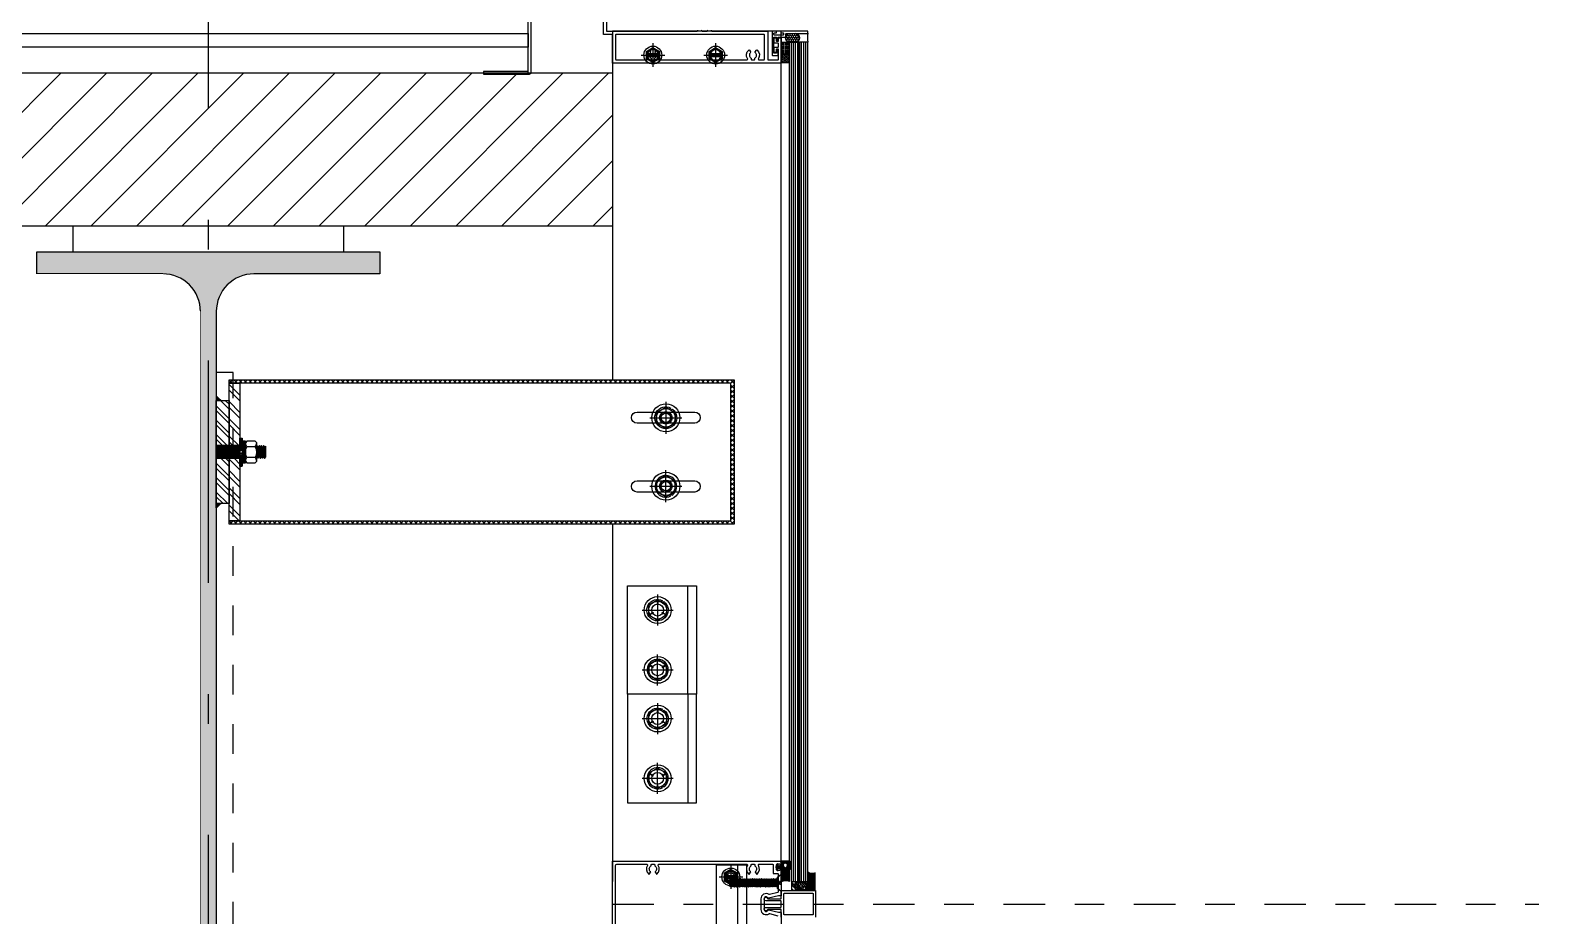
# Model space of a CAD drawing. Header units: millimetres. Extents: x -101 to 3415, y -52 to 1366.
# Drawn here: x 317.86 to 322.95, y 111.17 to 114.16 of the extents above; entities that cross this region are included whole.
import ezdxf

# ---------------------------------------------------------------- set-up
doc = ezdxf.new("R2010")
doc.units = ezdxf.units.MM
doc.set_wipeout_variables(frame=1)
for name, pattern in [('CENTER3', [0.28, 0.14, -0.05, 0.04, -0.05]), ('DASHDOT2', [0.5, 0.25, -0.125, 0, -0.125]), ('OCULTA2', [0.3, 0.2, -0.1])]:
    doc.linetypes.add(name, pattern=pattern)
for name, color, linetype in [('00_ARQ', 8, 'Continuous'), ('A-CANCELERIA', 2, 'Continuous'), ('A-ESTRUCTURA', 6, 'Continuous')]:
    doc.layers.add(name, color=color, linetype=linetype)

# ---------------------------------------------------------------- blocks, each defined once
blk = doc.blocks.new('A$C54DE39B3')
at = {"layer": 'A-ESTRUCTURA', "color": 8, "linetype": 'OCULTA2', "ltscale": 0.1}
for points in [[(-0.1, 0.019), (0.1, 0.019), (0.1, 0), (-0.1, 0)], [(-0.00585, -0.089), (-0.00585, -0.589), (-0.01835, -0.589), (-0.01835, -0.089)], [(-0.15, -0.678), (0.15, -0.678), (0.15, -0.697), (-0.15, -0.697)]]:
    blk.add_lwpolyline(points, close=True, dxfattribs=at)
blk = doc.blocks.new('AUDIT_I_220507212152-0')
at = {"layer": 'A-CANCELERIA'}
h = blk.add_hatch(dxfattribs=at)
h.set_pattern_fill('ANSI37', color=256, scale=0.0002, angle=-90, style=0)
h.set_pattern_definition([(45, (260.1415065, -62.4624276), (0.000449012806, -0.000449012806), []), (315, (260.1415065, -62.4624276), (-0.000449012806, -0.000449012806), [])])
edge = h.paths.add_edge_path()
edge.add_line((261.7684, -67.9487), (261.7682, -67.9504))
edge.add_line((261.7682, -67.9504), (261.7682, -67.9516))
edge.add_arc((261.7686, -67.9516), 0.000381, 180, 258.6001)
edge.add_line((261.7685, -67.952), (261.7707, -67.9525))
edge.add_arc((261.7708, -67.9523), 0.000127, 258.6001, 374.6322)
edge.add_line((261.7709, -67.9523), (261.7706, -67.9512))
edge.add_arc((261.771, -67.9511), 0.000381, 14.6322, 194.6322, ccw=False)
edge.add_line((261.7713, -67.951), (261.7719, -67.9532))
edge.add_line((261.7719, -67.9532), (261.7713, -67.9554))
edge.add_arc((261.771, -67.9553), 0.000381, 165.3678, 345.3678, ccw=False)
edge.add_line((261.7706, -67.9552), (261.7709, -67.9541))
edge.add_arc((261.7708, -67.9541), 0.000127, 345.3678, 461.3999)
edge.add_line((261.7707, -67.954), (261.7685, -67.9544))
edge.add_arc((261.7686, -67.9548), 0.000381, 101.3999, 180)
edge.add_line((261.7682, -67.9548), (261.7682, -67.955))
edge.add_line((261.7682, -67.955), (261.7619, -67.955))
edge.add_line((261.7619, -67.955), (261.7619, -67.9532))
edge.add_line((261.7619, -67.9532), (261.7619, -67.9504))
edge.add_line((261.7619, -67.9504), (261.7619, -67.9487))
edge.add_line((261.7619, -67.9487), (261.7684, -67.9487))
edge = h.paths.add_edge_path(flags=16)
edge.add_line((261.7639, -67.9516), (261.7639, -67.9521))
edge.add_arc((261.7651, -67.9521), 0.00114, 180, 360)
edge.add_line((261.7662, -67.9521), (261.7662, -67.9516))
edge.add_arc((261.7651, -67.9516), 0.00114, 360, 540)

msp = doc.modelspace()

# ---------------------------------------------------------------- hatches: boundary and pattern name
at = {"layer": '00_ARQ'}
h = msp.add_hatch(dxfattribs=at)
h.set_pattern_fill('HONEY', color=9, scale=0.001372, angle=90, style=0)
h.set_pattern_definition([(90, (341.5283717, 118.0370937), (0.0037721501, 0.0065335572), [0.0043557048, -0.0087114096]), (330, (341.5283717, 118.0370937), (0.00377215146, -0.0065335564), [0.0043557048, -0.0087114096]), (30, (341.5283717, 118.0370937), (0.0075443016, 8e-10), [-0.0087114096, 0.0043557048])])
edge = h.paths.add_edge_path()
edge.add_line((320.4253, 114.149), (320.444, 114.1487))
edge.add_arc((320.444, 114.1342), 0.0145, -90, 90, ccw=False)
edge.add_line((320.444, 114.1197), (320.4253, 114.1199))
edge.add_arc((320.4253, 114.1344), 0.0145, 90, 270, ccw=False)
h = msp.add_hatch(dxfattribs=at)
h.set_pattern_fill('SELLADOR', color=9, scale=0.116152, angle=-90, style=0)
h.set_pattern_definition([(270, (327.8339542, 88.9620994), (-0.001170883143, -0.00058544157), [0, -0.001170883143])])
edge = h.paths.add_edge_path()
edge.add_line((320.3967, 114.1194), (320.3967, 114.0792))
edge.add_line((320.3967, 114.0792), (320.4241, 114.0792))
edge.add_line((320.4241, 114.0792), (320.4241, 114.1197))
edge.add_arc((320.4096, 114.1939), 0.0757, 260.2284, 281.065, ccw=False)
h = msp.add_hatch(dxfattribs=at)
h.set_pattern_fill('NORTON', color=9, scale=0.116152, style=0)
h.set_pattern_definition([(180, (323.497392, 112.404449), (0, 0.004056067), [0.002341772, -0.004683543]), (60, (323.497392, 112.404449), (0.003512657, -0.0020280336), [0.002341772, -0.004683543]), (120, (323.49505, 112.404449), (0.003512657, 0.0020280336), [0.002341772, -0.004683543]), (60, (323.491147, 112.397689), (0.007025315, -0.004056068), [0, -0.01405063]), (60, (323.491928, 112.399041), (0.007025315, -0.004056068), [0, -0.01405063]), (60, (323.492708, 112.400393), (0.007025315, -0.004056068), [0, -0.01405063]), (60, (323.493489, 112.401745), (0.007025315, -0.004056068), [0, -0.01405063]), (60, (323.4942695, 112.403097), (0.007025315, -0.004056068), [0, -0.01405063]), (60, (323.491147, 112.405801), (0.007025315, -0.004056068), [0, -0.01405063]), (60, (323.491928, 112.407153), (0.007025315, -0.004056068), [0, -0.01405063]), (60, (323.492708, 112.408505), (0.007025315, -0.004056068), [0, -0.01405063]), (60, (323.493489, 112.409857), (0.007025315, -0.004056068), [0, -0.01405063]), (60, (323.4942695, 112.411209), (0.007025315, -0.004056068), [0, -0.01405063]), (60, (323.500319, 112.408167), (0.007025315, -0.004056068), [0, -0.007025315]), (60, (323.499148, 112.408843), (0.007025315, -0.004056068), [0, -0.007025315]), (60, (323.4968064, 112.410195), (0.007025315, -0.004056068), [0, -0.007025315]), (60, (323.4956355, 112.410871), (0.007025315, -0.004056068), [0, -0.007025315])])
h.paths.add_polyline_path([(320.4241, 114.0502), (320.4241, 114.0792), (320.3967, 114.0792), (320.3967, 114.0502)])
h = msp.add_hatch(dxfattribs=at)
h.set_pattern_fill('LINE', color=9, scale=0.034297, angle=45, style=0)
h.set_pattern_definition([(45, (-3488.39546, -6.57276), (-0.07699871, 0.07699871), [])])
h.paths.add_polyline_path([(319.8268, 113.4989), (226.9508, 113.4989), (226.9508, 114.0112), (319.8268, 114.0157)])
h = msp.add_hatch(color=9, dxfattribs=at)
edge = h.paths.add_edge_path()
edge.add_line((318.4902, 113.2108), (318.4902, 110.5129))
edge.add_arc((318.617, 110.5129), 0.1267, 180, 270)
edge.add_line((318.617, 110.3862), (319.042, 110.3862))
edge.add_line((319.042, 110.3862), (319.042, 110.3116))
edge.add_line((319.042, 110.3116), (317.885, 110.3116))
edge.add_line((317.885, 110.3116), (317.885, 110.3862))
edge.add_line((317.885, 110.3862), (318.31, 110.3862))
edge.add_arc((318.31, 110.5129), 0.1267, 270, 360)
edge.add_line((318.4367, 110.5129), (318.4367, 113.2108))
edge.add_arc((318.31, 113.2108), 0.1267, 360, 450)
edge.add_line((318.31, 113.3375), (317.885, 113.3375))
edge.add_line((317.885, 113.3375), (317.885, 113.4121))
edge.add_line((317.885, 113.4121), (319.042, 113.4121))
edge.add_line((319.042, 113.4121), (319.042, 113.3375))
edge.add_line((319.042, 113.3375), (318.617, 113.3375))
edge.add_arc((318.617, 113.2108), 0.1267, 90, 180)
h = msp.add_hatch(dxfattribs=at)
h.set_pattern_fill('ANSI37', color=9, scale=0.003658, style=0)
h.set_pattern_definition([(135, (337.175236, 116.23414), (0.008213196, 0.008213196), []), (45, (337.175236, 116.23414), (0.008213196, -0.008213196), [])])
h.paths.add_polyline_path([(318.5338, 112.5043), (320.2263, 112.5043), (320.2263, 112.9689), (318.5338, 112.9689), (318.5338, 112.9799), (320.2373, 112.9799), (320.2373, 112.4933), (318.5338, 112.4933)])
h = msp.add_hatch(dxfattribs=at)
h.set_pattern_fill('ANSI32', color=9, scale=0.10975, style=0)
h.set_pattern_definition([(135, (370.331726, 99.581423), (0.029101875, 0.029101875), []), (135, (370.312324, 99.581423), (0.029101875, 0.029101875), [])])
h.paths.add_polyline_path([(318.5338, 112.9457), (318.5338, 112.9689), (318.5701, 112.9689), (318.5701, 112.7584), (318.5338, 112.7584)])
h.paths.add_polyline_path([(318.5338, 112.7148), (318.5701, 112.7148), (318.5701, 112.5043), (318.5338, 112.5043)])
h = msp.add_hatch(dxfattribs=at)
h.set_pattern_fill('CROSS', color=9, scale=0.004573, style=0)
h.set_pattern_definition([(180, (361.4268992, 123.6992184), (-0.001143229608, -0.001143229608), [0.000571614804, -0.00171484441]), (270, (361.4266134, 123.6995043), (0.001143229608, -0.001143229608), [0.000571614804, -0.00171484441])])
edge = h.paths.add_edge_path()
edge.add_line((318.4902, 112.9108), (318.5072, 112.9108))
edge.add_ellipse((318.5355, 112.9585), major_axis=(0.0392, 0.0392), ratio=1, start_angle=170.2425, end_angle=194.2407, ccw=False)
edge.add_line((318.4902, 112.9265), (318.4902, 112.9108))
h = msp.add_hatch(dxfattribs=at)
h.set_pattern_fill('ANSI32', color=9, scale=0.091458, style=0)
h.set_pattern_definition([(135, (361.4269, 101.77395), (0.024251562, 0.024251562), []), (135, (361.41073, 101.77395), (0.024251562, 0.024251562), [])])
h.paths.add_polyline_path([(318.4902, 112.9108), (318.5338, 112.9108), (318.5338, 112.7584), (318.4902, 112.7584)])
h.paths.add_polyline_path([(318.4902, 112.7148), (318.5338, 112.7148), (318.5338, 112.5624), (318.4902, 112.5624)])
h = msp.add_hatch(dxfattribs=at)
h.set_pattern_fill('ANSI36', color=9, scale=0.022865, angle=90, style=0)
h.set_pattern_definition([(45, (355.3496587, 82.945266), (0.00555764968, 0.00151572264), [0.00714518505, -0.001429037, 0, -0.001429037])])
h.paths.add_polyline_path([(318.4902, 112.7148), (318.4902, 112.7584), (318.5338, 112.7584), (318.5338, 112.7148)])
h = msp.add_hatch(dxfattribs=at)
h.set_pattern_fill('ANSI36', color=9, scale=0.022865, angle=90, style=0)
h.set_pattern_definition([(45, (355.3860134, 82.945266), (0.00555764968, 0.00151572264), [0.00714518505, -0.001429037, 0, -0.001429037])])
h.paths.add_polyline_path([(318.5266, 112.7148), (318.5266, 112.7584), (318.5701, 112.7584), (318.5701, 112.7148)])
h = msp.add_hatch(dxfattribs=at)
h.set_pattern_fill('CROSS', color=9, scale=0.004573, style=0)
h.set_pattern_definition([(180, (361.4268992, 101.7739501), (-0.001143229608, 0.001143229608), [0.000571614804, -0.00171484441]), (90, (361.4266134, 101.7736643), (0.001143229608, 0.001143229608), [0.000571614804, -0.00171484441])])
edge = h.paths.add_edge_path()
edge.add_line((318.4902, 112.5467), (318.4902, 112.5624))
edge.add_line((318.4902, 112.5624), (318.5072, 112.5624))
edge.add_ellipse((318.5355, 112.5147), major_axis=(-0.0392, 0.0392), ratio=1, start_angle=-14.2407, end_angle=9.7575)
h = msp.add_hatch(dxfattribs=at)
h.set_pattern_fill('DOTS', color=9, scale=0.000457292, style=0)
h.set_pattern_definition([(180, (316.7277151, 119.7117538), (-0.0003629754, 0.0007259508), [0, -0.0007259508])])
edge = h.paths.add_edge_path()
edge.add_ellipse((320.4118, 111.2918), major_axis=(-0.0255, 0.0255), ratio=1, start_angle=321.4673, end_angle=339.6652, ccw=False)
edge.add_line((320.4077, 111.3277), (320.4159, 111.3277))
edge.add_ellipse((320.4118, 111.2918), major_axis=(0.0255, 0.0255), ratio=1, start_angle=384.7726, end_angle=398.5327, ccw=False)
edge.add_line((320.4243, 111.3257), (320.4243, 111.2881))
edge.add_ellipse((320.4118, 111.2543), major_axis=(-0.0255, 0.0255), ratio=1, start_angle=-65.2274, end_angle=-20.3348)
edge.add_line((320.3968, 111.287), (320.3968, 111.3246))
h = msp.add_hatch(dxfattribs=at)
h.set_pattern_fill('CALZAS', color=9, scale=0.123451, style=0)
h.set_pattern_definition([(135, (323.33473, 105.180518), (0.01662926, 0.01662926), [0.12345054, -0.03086263, 0.06172527, -0.03086263]), (135, (323.336808, 105.182596), (0.01662926, 0.01662926), [0.15431317, -0.03086263, 0.03086263, -0.03086263]), (135, (323.338887, 105.184675), (0.01662926, 0.01662926), [0.0925879, -0.00771566, 0.01543132, -0.00771566]), (135, (323.34246, 105.188249), (0.01662926, 0.01662926), [0.2469011, -0.0077157]), (135, (323.345123, 105.19091), (0.01662926, 0.01662926), [0.06172527, -0.001234505, 0, -0.001234505, 0, -0.001234505])])
h.paths.add_polyline_path([(320.4324, 111.2881), (320.4855, 111.2881), (320.4856, 111.2572), (320.4324, 111.2572)])
h = msp.add_hatch(dxfattribs=at)
h.set_pattern_fill('HONEY', color=9, scale=0.001458, angle=90, style=0)
h.set_pattern_definition([(90, (338.07939, 125.734879), (0.0040091729, 0.0069440928), [0.0046293952, -0.0092587904]), (330, (338.07939, 125.734879), (0.00400917434, -0.006944092), [0.0046293952, -0.0092587904]), (30, (338.07939, 125.734879), (0.00801834724, 8e-10), [-0.0092587904, 0.0046293952])])
edge = h.paths.add_edge_path()
edge.add_line((320.4563, 111.2881), (320.4686, 111.2881))
edge.add_arc((320.4686, 111.2727), 0.0154, -90, 90, ccw=False)
edge.add_line((320.4686, 111.2572), (320.4563, 111.2572))
edge.add_arc((320.4563, 111.2727), 0.0154, 90, 270, ccw=False)
h = msp.add_hatch(dxfattribs=at)
h.set_pattern_fill('DOTS', color=9, scale=0.123451, style=0)
h.set_pattern_definition([(270, (316.7277151, 124.8154084), (-0.00065335572, -0.00032667786), [0, -0.00065335572])])
edge = h.paths.add_edge_path()
edge.add_line((320.4855, 111.2881), (320.4861, 111.2881))
edge.add_line((320.4861, 111.2881), (320.4861, 111.3043))
edge.add_line((320.4861, 111.3043), (320.4861, 111.3206))
edge.add_ellipse((320.5012, 111.3402), major_axis=(0.0175, 0.0175), ratio=1, start_angle=187.5562, end_angle=252.7403)
edge.add_line((320.5127, 111.3183), (320.5127, 111.2572))
edge.add_line((320.5127, 111.2572), (320.4862, 111.2572))
edge.add_line((320.4862, 111.2572), (320.4855, 111.2881))

# ---------------------------------------------------------------- linework, layer by layer
at = {"layer": '00_ARQ', "color": 9, "linetype": 'DASHDOT2', "ltscale": 3}
msp.add_line((318.4635, 38.6952), (318.4635, 195.7659), dxfattribs=at)
at = {"layer": '00_ARQ', "color": 9}
for p, q in [((320.4515, 114.1162, 0.0001), (320.4585, 114.1162, 0.0001)), ((318.5701, 112.7584), (318.4902, 112.7584)), ((318.5701, 112.7148), (318.4902, 112.7148)), ((320.223, 111.2709), (320.223, 111.295)), ((320.3968, 111.2833), (320.3707, 111.2833))]:
    msp.add_line(p, q, dxfattribs=at)
for points in [[(319.5519, 114.3889), (319.5519, 114.0158, -1), (319.5427, 114.0158), (319.5427, 114.3981, -0.414214)], [(320.1601, 114.1596, 0.414214), (320.1637, 114.156), (320.3494, 114.156, -0.414214), (320.3508, 114.1546), (320.3508, 114.0612, 0.414214), (320.3522, 114.0598), (320.3862, 114.0598, 0.414214), (320.3876, 114.0612), (320.3876, 114.0941, 0.414214), (320.3862, 114.0955), (320.3812, 114.0955, 0.414214), (320.3799, 114.0941), (320.3799, 114.0854, -0.414214), (320.3785, 114.0841), (320.374, 114.0841, -0.414214), (320.3726, 114.0854), (320.3726, 114.1013, -0.414214), (320.374, 114.1027), (320.3862, 114.1027, 0.414214), (320.3876, 114.1041), (320.3876, 114.114, 0.414214), (320.3862, 114.1154), (320.374, 114.1154, -0.414214), (320.3726, 114.1168), (320.3726, 114.1327, -0.414214), (320.374, 114.1341), (320.3785, 114.1341, -0.414214), (320.3799, 114.1327), (320.3799, 114.124, 0.414214), (320.3812, 114.1226), (320.3862, 114.1226, 0.414214), (320.3876, 114.124), (320.3876, 114.1327, -0.414214), (320.389, 114.1341), (320.3954, 114.1341, -0.414214), (320.3967, 114.1327), (320.3967, 114.0502, -0.414214), (320.3954, 114.0488), (319.8281, 114.0488, -0.414214), (319.8268, 114.0502), (319.8268, 114.1437, 0.414214), (319.8254, 114.1451), (319.7977, 114.1451, -0.414214), (319.7964, 114.1465), (319.7964, 114.2933, -0.414214)], [(319.8073, 114.2484), (319.8073, 114.1574, 0.414214), (319.8087, 114.156), (320.1118, 114.156, 0.414214), (320.1154, 114.1596)], [(320.1269, 114.1596, 0.414214), (320.1306, 114.156), (320.1449, 114.156, 0.414214), (320.1485, 114.1596)], [(320.4859, 114.156), (320.3978, 114.156, 0.414214), (320.3955, 114.1537), (320.3955, 114.1528, 0.414214), (320.3978, 114.1505), (320.4023, 114.1505, -0.414214), (320.4046, 114.1482), (320.4046, 114.1455, -0.414214), (320.4023, 114.1432), (320.374, 114.1432, -0.414214), (320.3717, 114.1455), (320.3717, 114.1482, -0.414214), (320.374, 114.1505), (320.3786, 114.1505, 0.414214), (320.3809, 114.1528), (320.3809, 114.1537, 0.414214), (320.3786, 114.156), (320.3671, 114.156, 0.414214), (320.3658, 114.1546), (320.3658, 114.076, 0.414214), (320.3671, 114.0746), (320.3849, 114.0746, 0.414214), (320.3862, 114.076), (320.3862, 114.0933, 0.414214), (320.3849, 114.0947), (320.3822, 114.0947, 0.414214), (320.3808, 114.0933), (320.3808, 114.0833, -0.414214), (320.3794, 114.0819), (320.3731, 114.0819, -0.414214), (320.3717, 114.0833), (320.3717, 114.135, -0.414214), (320.3731, 114.1364), (320.3794, 114.1364, -0.414214), (320.3808, 114.135), (320.3808, 114.1249, 0.414214), (320.3822, 114.1236), (320.3849, 114.1236, 0.414214), (320.3862, 114.1249), (320.3862, 114.1345, -0.414214), (320.3876, 114.1359), (320.4101, 114.1359, 0.414214), (320.4124, 114.1382), (320.4124, 114.1464, -0.414214), (320.4147, 114.1487), (320.4859, 114.1487), (320.4859, 114.156)], [(320.0073, 112.868, -1), (320.0073, 112.8325, -1), (320.0073, 112.8729)], [(318.5886, 112.7053, -0.100889), (318.5934, 112.7185, -0.267949), (318.5934, 112.7546, -0.100889), (318.5886, 112.7678)], [(318.6267, 112.7053, 0.100889), (318.6219, 112.7185, 0.267949), (318.6219, 112.7546, 0.100889), (318.6267, 112.7678)], [(320.0073, 112.6052, 1), (320.0073, 112.6406, 1), (320.0073, 112.6002)], [(319.8268, 111.068), (319.8268, 111.355, -0.414214), (319.8285, 111.3567), (320.3945, 111.3567, -0.414214), (320.3968, 111.3544), (320.3968, 111.3448, -0.669376), (320.3938, 111.3436, 0.199773), (320.3864, 111.3467), (320.3851, 111.3467, 0.414214), (320.3793, 111.3409), (320.3793, 111.3307, 0.414214), (320.3851, 111.3249), (320.3864, 111.3249, 0.199773), (320.3938, 111.328, -0.669376), (320.3968, 111.3267), (320.3968, 111.2407, -0.414214), (320.395, 111.2389), (320.3877, 111.2389), (320.3533, 111.2313, -0.356258), (320.3517, 111.2321, 0.808797), (320.3386, 111.2292), (320.3386, 111.1938, 0.808797), (320.3517, 111.1909, -0.356258), (320.3533, 111.1917), (320.3877, 111.1841), (320.395, 111.1841, -0.414214), (320.3968, 111.1823), (320.3968, 111.0963, -0.669376)], [(319.8377, 111.0809), (319.8377, 111.3421, -0.414214), (319.8414, 111.3457), (319.9432, 111.3457, -0.597049), (319.9453, 111.342, 0.385613), (319.9498, 111.313, 0.434031), (319.9517, 111.3132), (319.9558, 111.319, 0.384687), (319.9556, 111.3208, -0.496295), (319.9568, 111.3401, 0.251973), (319.9574, 111.3412), (319.9574, 111.3444, -0.414214), (319.9588, 111.3457), (319.9682, 111.3457, -0.414214), (319.9696, 111.3444), (319.9696, 111.3412, 0.251974), (319.9702, 111.3401, -0.496289), (319.9715, 111.3208, 0.384737), (319.9713, 111.319), (319.9753, 111.3132, 0.433937), (319.9773, 111.313, 0.38562), (319.9818, 111.342, -0.597036), (319.9838, 111.3457), (320.2809, 111.3457, -0.597066), (320.2829, 111.342, 0.385613), (320.2874, 111.313, 0.434031), (320.2894, 111.3132), (320.2934, 111.319, 0.384687), (320.2932, 111.3208, -0.496295), (320.2945, 111.3401, 0.251973), (320.2951, 111.3412), (320.2951, 111.3444, -0.414214), (320.2965, 111.3457), (320.3059, 111.3457, -0.414214), (320.3073, 111.3444), (320.3073, 111.3412, 0.251974), (320.3079, 111.3401, -0.496289), (320.3092, 111.3208, 0.384737), (320.3089, 111.319), (320.313, 111.3132, 0.433937), (320.315, 111.313, 0.38562), (320.3194, 111.342, -0.597055), (320.3215, 111.3457), (320.368, 111.3457, -0.414214), (320.3693, 111.3444), (320.3693, 111.3162, 0.414214), (320.3707, 111.3149), (320.3844, 111.3149, -0.414214), (320.3858, 111.3135), (320.3858, 111.252, -0.339454), (320.3852, 111.2512), (320.3569, 111.2436, -0.221837), (320.3557, 111.2438), (320.3557, 111.2438, 0.606882), (320.3277, 111.2292), (320.3277, 111.1938, 0.608426), (320.3558, 111.1792, -0.222929), (320.3569, 111.1794), (320.3852, 111.1718, -0.339454)], [(320.5127, 111.2555), (320.5127, 111.1675, -0.414214)]]:
    msp.add_lwpolyline(points, format="xyb", dxfattribs=at)
at = {"layer": '00_ARQ', "color": 9, "ltscale": 3}
msp.add_lwpolyline([(316.8253, 114.1026), (316.8253, 114.1484), (319.5427, 114.1484), (319.5427, 114.1026)], close=True, dxfattribs=at)
at = {"layer": '00_ARQ', "color": 9}
for points in [[(320.3967, 111.2881), (320.3967, 114.156), (319.8268, 114.156), (319.8268, 112.9799)], [(319.9635, 114.1155), (319.9635, 114.0357)], [(320.1753, 114.1155), (320.1753, 114.0357)], [(320.4243, 111.2881), (320.4243, 114.1197), (320.4517, 114.1197), (320.4517, 111.2881)], [(320.4311, 111.2881), (320.4311, 114.1197)], [(320.438, 111.2881), (320.438, 114.1197)], [(320.4449, 111.2881), (320.4449, 114.1197)], [(320.4861, 111.2881), (320.4861, 114.1197), (320.4587, 114.1197), (320.4587, 111.2881)], [(320.4655, 111.2881), (320.4655, 114.1197)], [(320.4724, 111.2881), (320.4724, 114.1197)], [(320.4792, 111.2881), (320.4792, 114.1197)], [(319.9236, 114.0756), (320.0034, 114.0756)], [(319.9417, 114.0799), (319.9853, 114.0799)], [(319.9417, 114.0712), (319.9853, 114.0712)], [(320.1355, 114.0756), (320.2152, 114.0756)], [(320.1536, 114.0799), (320.1971, 114.0799)], [(320.1536, 114.0712), (320.1971, 114.0712)], [(319.5427, 114.0204), (319.3915, 114.0204), (319.3915, 114.0112), (319.5473, 114.0112)], [(320.0073, 112.9061), (320.0073, 112.7978)], [(319.9532, 112.852), (320.0614, 112.852)], [(318.6219, 112.7546), (318.5934, 112.7546)], [(318.6219, 112.7185), (318.5934, 112.7185)], [(318.6284, 112.7576), (318.6267, 112.7387)], [(318.6267, 112.7492), (318.6274, 112.7576)], [(318.6267, 112.7191), (318.627, 112.7195), (318.6306, 112.7536), (318.6284, 112.7576), (318.6274, 112.7576), (318.6267, 112.7563)], [(318.627, 112.7195), (318.6288, 112.7195)], [(318.6324, 112.7536), (318.6306, 112.7536)], [(318.6311, 112.7156), (318.6347, 112.7576)], [(318.6356, 112.7576), (318.632, 112.7156)], [(318.6361, 112.7195), (318.6342, 112.7195)], [(318.6397, 112.7536), (318.6379, 112.7536)], [(318.6383, 112.7156), (318.642, 112.7576)], [(318.6429, 112.7576), (318.6392, 112.7156)], [(318.6415, 112.7195), (318.6433, 112.7195)], [(318.6451, 112.7536), (318.647, 112.7536)], [(318.6456, 112.7156), (318.6492, 112.7576)], [(318.6501, 112.7576), (318.6465, 112.7156)], [(318.6488, 112.7195), (318.6506, 112.7195)], [(318.6524, 112.7536), (318.6542, 112.7536)], [(318.6529, 112.7156), (318.656, 112.7568)], [(318.656, 112.7568), (318.6538, 112.7156)], [(320.0073, 112.5671), (320.0073, 112.6753)], [(319.9532, 112.6212), (320.0614, 112.6212)], [(319.8268, 112.4933), (319.8268, 111.2881)], [(319.9795, 112.2556), (319.9795, 112.151)], [(319.9271, 112.2033), (320.0318, 112.2033)], [(319.9795, 111.9493), (319.9795, 112.054)], [(319.9271, 112.0017), (320.0318, 112.0017)], [(319.9795, 111.8898), (319.9795, 111.7851)], [(319.9271, 111.8375), (320.0318, 111.8375)], [(319.9795, 111.5835), (319.9795, 111.6882)], [(319.9271, 111.6358), (320.0318, 111.6358)], [(320.2267, 111.3428), (320.2267, 111.2631)], [(320.2503, 111.0789), (320.2503, 111.3441)], [(320.1868, 111.303), (320.2666, 111.303)], [(320.2049, 111.3073), (320.2485, 111.3073)], [(320.2049, 111.2986), (320.2485, 111.2986)], [(320.223, 111.2709), (320.2239, 111.2726), (320.2268, 111.2941), (320.225, 111.2972), (320.2243, 111.2972), (320.223, 111.295)], [(320.225, 111.2972), (320.223, 111.2778)], [(320.223, 111.2847), (320.2243, 111.2972)], [(320.2268, 111.2941), (320.2283, 111.2941)], [(320.2272, 111.2694), (320.2301, 111.2972)], [(320.2279, 111.2694), (320.2308, 111.2972)], [(320.2341, 111.2941), (320.2326, 111.2941)], [(320.233, 111.2694), (320.2359, 111.2972)], [(320.2334, 111.2729), (320.2359, 111.2972)], [(320.2334, 111.2887), (320.2341, 111.2941), (320.2359, 111.2972), (320.2366, 111.2972), (320.2385, 111.2941), (320.2355, 111.2726), (320.2337, 111.2694), (320.2334, 111.2694)], [(320.2334, 111.2694), (320.2334, 111.2941), (320.2341, 111.2941)], [(320.2337, 111.2694), (320.2366, 111.2972)], [(320.2366, 111.2972), (320.2337, 111.2694)], [(320.2399, 111.2941), (320.2385, 111.2941)], [(320.2385, 111.2941), (320.2399, 111.2941)], [(320.2388, 111.2694), (320.2417, 111.2972)], [(320.2392, 111.2729), (320.2417, 111.2972)], [(320.2392, 111.2887), (320.2399, 111.2941), (320.2417, 111.2972), (320.2424, 111.2972), (320.2443, 111.2941), (320.2414, 111.2726), (320.2395, 111.2694), (320.2392, 111.2694)], [(320.2392, 111.2694), (320.2392, 111.2941), (320.2399, 111.2941)], [(320.2395, 111.2694), (320.2424, 111.2972)], [(320.2424, 111.2972), (320.2395, 111.2694)], [(320.2457, 111.2941), (320.2443, 111.2941)], [(320.2443, 111.2941), (320.2457, 111.2941)], [(320.2446, 111.2694), (320.2475, 111.2972)], [(320.2483, 111.2972), (320.2453, 111.2694)], [(320.2501, 111.2941), (320.2515, 111.2941)], [(320.2504, 111.2694), (320.2533, 111.2972)], [(320.2512, 111.2694), (320.2541, 111.2972)], [(320.2573, 111.2941), (320.2559, 111.2941)], [(320.2562, 111.2694), (320.2591, 111.2972)], [(320.2599, 111.2972), (320.257, 111.2694)], [(320.2617, 111.2941), (320.2631, 111.2941)], [(320.262, 111.2694), (320.2649, 111.2972)], [(320.2628, 111.2694), (320.2657, 111.2972)], [(320.2689, 111.2941), (320.2675, 111.2941)], [(320.2679, 111.2694), (320.2708, 111.2972)], [(320.2686, 111.2694), (320.2715, 111.2972)], [(320.2748, 111.2941), (320.2733, 111.2941)], [(320.2737, 111.2694), (320.2766, 111.2972)], [(320.2773, 111.2972), (320.2744, 111.2694)], [(320.2791, 111.2941), (320.2806, 111.2941)], [(320.2795, 111.2694), (320.2824, 111.2972)], [(320.2802, 111.2694), (320.2831, 111.2972)], [(320.2864, 111.2941), (320.2849, 111.2941)], [(320.2853, 111.2694), (320.2882, 111.2972)], [(320.2889, 111.2972), (320.286, 111.2694)], [(320.2907, 111.2941), (320.2922, 111.2941)], [(320.2911, 111.2694), (320.294, 111.2972)], [(320.2918, 111.2694), (320.2947, 111.2972)], [(320.298, 111.2941), (320.2965, 111.2941)], [(320.2969, 111.2694), (320.2998, 111.2972)], [(320.3005, 111.2972), (320.2976, 111.2694)], [(320.3023, 111.2941), (320.3038, 111.2941)], [(320.3027, 111.2694), (320.3056, 111.2972)], [(320.3034, 111.2694), (320.3063, 111.2972)], [(320.3096, 111.2941), (320.3081, 111.2941)], [(320.3089, 111.2729), (320.3114, 111.2972)], [(320.3089, 111.2887), (320.3096, 111.2941), (320.3114, 111.2972), (320.3121, 111.2972), (320.314, 111.2941), (320.311, 111.2726), (320.3092, 111.2694), (320.3089, 111.2694)], [(320.3089, 111.2694), (320.3089, 111.2941), (320.3096, 111.2941)], [(320.3092, 111.2694), (320.3121, 111.2972)], [(320.3154, 111.2941), (320.314, 111.2941)], [(320.3143, 111.2694), (320.3172, 111.2972)], [(320.3179, 111.2972), (320.315, 111.2694)], [(320.3198, 111.2941), (320.3212, 111.2941)], [(320.3201, 111.2694), (320.323, 111.2972)], [(320.3208, 111.2694), (320.3238, 111.2972)], [(320.327, 111.2941), (320.3256, 111.2941)], [(320.3259, 111.2694), (320.3288, 111.2972)], [(320.3296, 111.2972), (320.3267, 111.2694)], [(320.3314, 111.2941), (320.3328, 111.2941)], [(320.3317, 111.2694), (320.3346, 111.2972)], [(320.3325, 111.2694), (320.3354, 111.2972)], [(320.3386, 111.2941), (320.3372, 111.2941)], [(320.3375, 111.2694), (320.3404, 111.2972)], [(320.3383, 111.2694), (320.3412, 111.2972)], [(320.3444, 111.2941), (320.343, 111.2941)], [(320.3434, 111.2694), (320.3463, 111.2972)], [(320.347, 111.2972), (320.3441, 111.2694)], [(320.3488, 111.2941), (320.3502, 111.2941)], [(320.3492, 111.2694), (320.3521, 111.2972)], [(320.3499, 111.2694), (320.3528, 111.2972)], [(320.3561, 111.2941), (320.3546, 111.2941)], [(320.355, 111.2694), (320.3579, 111.2972)], [(320.3586, 111.2972), (320.3557, 111.2694)], [(320.3604, 111.2941), (320.3619, 111.2941)], [(320.3608, 111.2694), (320.3637, 111.2972)], [(320.3615, 111.2694), (320.3644, 111.2972)], [(320.3677, 111.2941), (320.3662, 111.2941)], [(320.3666, 111.2694), (320.3695, 111.2972)], [(320.3702, 111.2972), (320.3673, 111.2694)], [(320.372, 111.2941), (320.3735, 111.2941)], [(320.3724, 111.2694), (320.3753, 111.2972)], [(320.3731, 111.2694), (320.376, 111.2972)], [(320.3793, 111.2941), (320.3778, 111.2941)], [(320.3782, 111.2694), (320.3811, 111.2972)], [(320.3818, 111.2972), (320.3789, 111.2694)], [(320.384, 111.2694), (320.3822, 111.2726), (320.3844, 111.2887)], [(320.3836, 111.2941), (320.3844, 111.2941)], [(320.2239, 111.2726), (320.2254, 111.2726)], [(320.2312, 111.2726), (320.2297, 111.2726)], [(320.237, 111.2726), (320.2355, 111.2726)], [(320.2355, 111.2726), (320.237, 111.2726)], [(320.2428, 111.2726), (320.2414, 111.2726)], [(320.2414, 111.2726), (320.2428, 111.2726)], [(320.2472, 111.2726), (320.2486, 111.2726)], [(320.2544, 111.2726), (320.253, 111.2726)], [(320.2588, 111.2726), (320.2602, 111.2726)], [(320.266, 111.2726), (320.2646, 111.2726)], [(320.2718, 111.2726), (320.2704, 111.2726)], [(320.2762, 111.2726), (320.2777, 111.2726)], [(320.2835, 111.2726), (320.282, 111.2726)], [(320.2843, 111.279), (320.2835, 111.2726), (320.2843, 111.2711)], [(320.2878, 111.2726), (320.2893, 111.2726)], [(320.2951, 111.2726), (320.2936, 111.2726)], [(320.2994, 111.2726), (320.3009, 111.2726)], [(320.3067, 111.2726), (320.3052, 111.2726)], [(320.3125, 111.2726), (320.311, 111.2726)], [(320.3169, 111.2726), (320.3183, 111.2726)], [(320.3241, 111.2726), (320.3227, 111.2726)], [(320.3285, 111.2726), (320.3299, 111.2726)], [(320.3357, 111.2726), (320.3343, 111.2726)], [(320.3415, 111.2726), (320.3401, 111.2726)], [(320.3459, 111.2726), (320.3473, 111.2726)], [(320.3532, 111.2726), (320.3517, 111.2726)], [(320.354, 111.279), (320.3532, 111.2726), (320.354, 111.2711)], [(320.3575, 111.2726), (320.359, 111.2726)], [(320.3648, 111.2726), (320.3633, 111.2726)], [(320.3691, 111.2726), (320.3706, 111.2726)], [(320.3764, 111.2726), (320.3749, 111.2726)], [(320.3807, 111.2726), (320.3822, 111.2726)], [(320.384, 111.2694), (320.3844, 111.2729)], [(320.3844, 111.2694), (320.384, 111.2694)]]:
    msp.add_lwpolyline(points, dxfattribs=at)
for points in [[(320.3398, 114.0612), (320.3398, 114.1437, 0.414214), (320.3385, 114.1451), (319.8391, 114.1451, 0.414214), (319.8377, 114.1437), (319.8377, 114.0612, 0.414214), (319.8391, 114.0598), (319.9432, 114.0598, 0.597049), (319.9452, 114.0636, -0.385613), (319.9497, 114.0926, -0.434031), (319.9517, 114.0923), (319.9558, 114.0866, -0.384687), (319.9555, 114.0847, 0.496295), (319.9568, 114.0654, -0.251973), (319.9574, 114.0643), (319.9574, 114.0612, 0.414214), (319.9588, 114.0598), (319.9682, 114.0598, 0.414214), (319.9696, 114.0612), (319.9696, 114.0643, -0.251974), (319.9702, 114.0654, 0.496289), (319.9715, 114.0847, -0.384737), (319.9713, 114.0866), (319.9753, 114.0923, -0.433937), (319.9773, 114.0926, -0.38562), (319.9818, 114.0636, 0.597036), (319.9838, 114.0598), (320.2809, 114.0598, 0.597066), (320.2829, 114.0636, -0.385613), (320.2874, 114.0926, -0.434031), (320.2894, 114.0923), (320.2934, 114.0866, -0.384687), (320.2932, 114.0847, 0.496295), (320.2945, 114.0654, -0.251973), (320.2951, 114.0643), (320.2951, 114.0612, 0.414214), (320.2965, 114.0598), (320.3059, 114.0598, 0.414214), (320.3072, 114.0612), (320.3072, 114.0643, -0.251974), (320.3079, 114.0654, 0.496289), (320.3091, 114.0847, -0.384737), (320.3089, 114.0866), (320.313, 114.0923, -0.433937), (320.3149, 114.0926, -0.38562), (320.3194, 114.0636, 0.597055), (320.3215, 114.0598), (320.3385, 114.0598, 0.414214)], [(320.4253, 114.149), (320.444, 114.1487, -1), (320.444, 114.1197), (320.4253, 114.1199, -1)], [(320.444, 114.1487), (320.4848, 114.1487, 0.334652), (320.4861, 114.1497, 0.085004), (320.4859, 114.1197), (320.4585, 114.1197), (320.444, 114.1197, 0.999836)], [(319.9848, 114.0799), (319.9816, 114.0799, 0.788045), (319.9454, 114.0799), (319.9422, 114.0799, -0.816497)], [(319.9816, 114.0799), (319.9454, 114.0799, -0.788045)], [(320.1967, 114.0799), (320.1935, 114.0799, 0.788045), (320.1572, 114.0799), (320.154, 114.0799, -0.816497)], [(320.1935, 114.0799), (320.1572, 114.0799, -0.788045)], [(320.3967, 114.1194), (320.3967, 114.0792), (320.4241, 114.0792), (320.4241, 114.1197, -0.091168)], [(319.9816, 114.0712), (319.9848, 114.0712, -0.816497), (319.9422, 114.0712), (319.9454, 114.0712, 0.788045)], [(319.9454, 114.0712), (319.9816, 114.0712, -0.788045)], [(320.1935, 114.0712), (320.1967, 114.0712, -0.816497), (320.154, 114.0712), (320.1572, 114.0712, 0.788045)], [(320.1572, 114.0712), (320.1935, 114.0712, -0.788045)], [(318.4902, 113.2108), (318.4902, 110.5129, 0.414214), (318.617, 110.3862), (319.042, 110.3862), (319.042, 110.3116), (317.885, 110.3116), (317.885, 110.3862), (318.31, 110.3862, 0.414214), (318.4367, 110.5129), (318.4367, 113.2108, 0.414214), (318.31, 113.3375), (317.885, 113.3375), (317.885, 113.4121), (319.042, 113.4121), (319.042, 113.3375), (318.617, 113.3375, 0.414214)], [(320.1046, 112.8339), (319.91, 112.8339, -1), (319.91, 112.8716), (320.1046, 112.8716, -1)], [(320.0238, 112.8785), (320.0292, 112.8816, -23.873298), (320.024, 112.8849), (320.0184, 112.8816)], [(320.1046, 112.6016), (319.91, 112.6016, -1), (319.91, 112.6393), (320.1046, 112.6393, -1)], [(320.0238, 112.5947), (320.0292, 112.5915, 23.873298), (320.024, 112.5883), (320.0184, 112.5915)], [(319.9954, 112.2288), (320.0006, 112.2318, -23.873298), (319.9955, 112.235), (319.9901, 112.2319)], [(319.9788, 112.2214), (319.9788, 112.2327, -1), (319.9802, 112.2327), (319.9802, 112.2214, -1)], [(319.9642, 112.1937), (319.9544, 112.188, -1), (319.9537, 112.1892), (319.9635, 112.1949, -1)], [(319.9955, 112.1949), (320.0053, 112.1892, -1), (320.0046, 112.188), (319.9948, 112.1937, -1)], [(319.9954, 111.9761), (320.0006, 111.9731, 23.873298), (319.9955, 111.97), (319.9901, 111.9731)], [(319.9642, 112.0113), (319.9544, 112.017, 1), (319.9537, 112.0158), (319.9635, 112.0101, 1)], [(319.9955, 112.0101), (320.0053, 112.0158, 1), (320.0046, 112.017), (319.9948, 112.0113, 1)], [(319.9788, 111.9836), (319.9788, 111.9723, 1), (319.9802, 111.9723), (319.9802, 111.9836, 1)], [(319.9954, 111.863), (320.0006, 111.866, -23.873298), (319.9955, 111.8691), (319.9901, 111.866)], [(319.9788, 111.8555), (319.9788, 111.8668, -1), (319.9802, 111.8668), (319.9802, 111.8555, -1)], [(319.9642, 111.8278), (319.9544, 111.8222, -1), (319.9537, 111.8234), (319.9635, 111.829, -1)], [(319.9955, 111.829), (320.0053, 111.8234, -1), (320.0046, 111.8222), (319.9948, 111.8278, -1)], [(319.9954, 111.6103), (320.0006, 111.6073, 23.873298), (319.9955, 111.6042), (319.9901, 111.6073)], [(319.9642, 111.6455), (319.9544, 111.6511, 1), (319.9537, 111.6499), (319.9635, 111.6443, 1)], [(319.9955, 111.6443), (320.0053, 111.6499, 1), (320.0046, 111.6511), (319.9948, 111.6455, 1)], [(319.9788, 111.6178), (319.9788, 111.6065, 1), (319.9802, 111.6065), (319.9802, 111.6178, 1)], [(320.3953, 111.3567), (320.3962, 111.3486), (320.3962, 111.343, -0.357068), (320.3948, 111.3413), (320.3847, 111.3393, -0.554492), (320.384, 111.34), (320.3853, 111.3449, 1), (320.382, 111.3458), (320.3793, 111.3358), (320.382, 111.3258, 1), (320.3853, 111.3266), (320.384, 111.3316, -0.554492), (320.3847, 111.3323), (320.3948, 111.3303, -0.357068), (320.3962, 111.3285), (320.3962, 111.3277), (320.4252, 111.3277), (320.4252, 111.3358), (320.4252, 111.3358), (320.4252, 111.3486), (320.4252, 111.3486), (320.4252, 111.3567)], [(320.3948, 111.3303), (320.3847, 111.3323, 0.554492), (320.384, 111.3316), (320.3853, 111.3266, -1), (320.382, 111.3258), (320.3793, 111.3358), (320.382, 111.3458, -1), (320.3853, 111.3449), (320.384, 111.34, 0.554492), (320.3847, 111.3393), (320.3948, 111.3413, 0.357068), (320.3962, 111.343), (320.3962, 111.3486), (320.3953, 111.3567), (320.427, 111.3567), (320.4252, 111.3486), (320.4252, 111.3358), (320.427, 111.3277), (320.3962, 111.3277), (320.3962, 111.3285, 0.357068)], [(320.2569, 111.303, -1), (320.1965, 111.303, -1)], [(320.2481, 111.3073), (320.2448, 111.3073, 0.788045), (320.2086, 111.3073), (320.2054, 111.3073, -0.816497)], [(320.2481, 111.3073), (320.2448, 111.3073, 0.788045), (320.2086, 111.3073), (320.2054, 111.3073, -0.816497)], [(320.2448, 111.2986), (320.2481, 111.2986, -0.816497), (320.2054, 111.2986), (320.2086, 111.2986, 0.788045)], [(320.2054, 111.2986), (320.2086, 111.2986, 0.788045), (320.2448, 111.2986), (320.2481, 111.2986, -0.816497)], [(320.2448, 111.3073), (320.2086, 111.3073, -0.788045)], [(320.2448, 111.3073), (320.2086, 111.3073, -0.788045)], [(320.2086, 111.2986), (320.2448, 111.2986, -0.788045)], [(320.2086, 111.2986), (320.2448, 111.2986, -0.788045)], [(320.4563, 111.2881), (320.4686, 111.2881, -1), (320.4686, 111.2572), (320.4563, 111.2572, -1)]]:
    msp.add_lwpolyline(points, format="xyb", close=True, dxfattribs=at)
for points in [[(319.9417, 114.0882), (319.9635, 114.1007), (319.9853, 114.0882), (319.9853, 114.063), (319.9635, 114.0504), (319.9417, 114.063)], [(320.1536, 114.0882), (320.1753, 114.1007), (320.1971, 114.0882), (320.1971, 114.063), (320.1753, 114.0504), (320.1536, 114.063)], [(320.4241, 114.0502), (320.4241, 114.0792), (320.3967, 114.0792), (320.3967, 114.0502)], [(319.8268, 113.4989), (226.9508, 113.4989), (226.9508, 114.0112), (319.8268, 114.0157)], [(318.5338, 112.5043), (320.2263, 112.5043), (320.2263, 112.9689), (318.5338, 112.9689), (318.5338, 112.9799), (320.2373, 112.9799), (320.2373, 112.4933), (318.5338, 112.4933)], [(318.5338, 112.9689), (318.5701, 112.9689), (318.5701, 112.5043), (318.5338, 112.5043)], [(320.2263, 112.9689), (318.5701, 112.9689), (318.5701, 112.5043), (320.2263, 112.5043)], [(318.5338, 112.5624), (318.4902, 112.5624), (318.4902, 112.9108), (318.5338, 112.9108)], [(320.0073, 112.888), (320.0385, 112.87), (320.0385, 112.8339), (320.0073, 112.8159), (319.976, 112.8339), (319.976, 112.87)], [(318.5777, 112.7837), (318.5777, 112.6894), (318.5701, 112.6894), (318.5701, 112.7837)], [(318.5777, 112.7814), (318.5701, 112.7814), (318.5701, 112.7837), (318.5777, 112.7837)], [(318.5777, 112.7788), (318.5701, 112.7788), (318.5701, 112.7814), (318.5777, 112.7814)], [(318.5777, 112.7759), (318.5701, 112.7759), (318.5701, 112.7788), (318.5777, 112.7788)], [(318.5777, 112.7727), (318.5701, 112.7727), (318.5701, 112.7759), (318.5777, 112.7759)], [(318.5777, 112.7692), (318.5701, 112.7692), (318.5701, 112.7727), (318.5777, 112.7727)], [(318.5777, 112.7654), (318.5701, 112.7654), (318.5701, 112.7692), (318.5777, 112.7692)], [(318.5777, 112.7614), (318.5701, 112.7614), (318.5701, 112.7654), (318.5777, 112.7654)], [(318.5886, 112.6997), (318.5886, 112.7735), (318.5777, 112.7735), (318.5777, 112.7661), (318.5886, 112.7567), (318.5886, 112.7513), (318.5777, 112.7607), (318.5777, 112.6997)], [(318.5777, 112.7735), (318.5886, 112.7735), (318.5886, 112.7712), (318.5777, 112.7712)], [(318.5777, 112.7712), (318.5886, 112.7712), (318.5886, 112.7685), (318.5777, 112.7685)], [(318.5777, 112.7685), (318.5886, 112.7685), (318.5886, 112.7656), (318.5782, 112.7656), (318.5777, 112.7661)], [(318.5782, 112.7656), (318.5886, 112.7656), (318.5886, 112.7624), (318.582, 112.7624)], [(318.5934, 112.7005), (318.6219, 112.7005), (318.6267, 112.7053), (318.6267, 112.7678), (318.6219, 112.7727), (318.5934, 112.7727), (318.5886, 112.7678), (318.5886, 112.7053)], [(318.5777, 112.757), (318.5701, 112.757), (318.5701, 112.7614), (318.5777, 112.7614)], [(318.5777, 112.7524), (318.5701, 112.7524), (318.5701, 112.757), (318.5777, 112.757)], [(318.5777, 112.7474), (318.5701, 112.7474), (318.5701, 112.7524), (318.5777, 112.7524)], [(318.5777, 112.742), (318.5701, 112.742), (318.5701, 112.7474), (318.5777, 112.7474)], [(318.5777, 112.7311), (318.5701, 112.7311), (318.5701, 112.7258), (318.5777, 112.7258)], [(318.5777, 112.7258), (318.5701, 112.7258), (318.5701, 112.7208), (318.5777, 112.7208)], [(318.5777, 112.7208), (318.5701, 112.7208), (318.5701, 112.7161), (318.5777, 112.7161)], [(318.5777, 112.7161), (318.5701, 112.7161), (318.5701, 112.7118), (318.5777, 112.7118)], [(318.5777, 112.7607), (318.5797, 112.759), (318.5777, 112.759)], [(318.5777, 112.759), (318.5797, 112.759), (318.5841, 112.7552), (318.5777, 112.7552)], [(318.5777, 112.7552), (318.5841, 112.7552), (318.5886, 112.7513), (318.5886, 112.7511), (318.5777, 112.7511)], [(318.5777, 112.7511), (318.5886, 112.7511), (318.5886, 112.7468), (318.5777, 112.7468)], [(318.5777, 112.7468), (318.5886, 112.7468), (318.5886, 112.7421), (318.5777, 112.7421)], [(318.5777, 112.7381), (318.5886, 112.7381), (318.5886, 112.7421), (318.5777, 112.7421)], [(318.5777, 112.735), (318.5886, 112.735), (318.5886, 112.731), (318.5777, 112.731)], [(318.5777, 112.731), (318.5886, 112.731), (318.5886, 112.7264), (318.5777, 112.7264)], [(318.5777, 112.7264), (318.5886, 112.7264), (318.5886, 112.722), (318.5777, 112.722)], [(318.5777, 112.722), (318.5886, 112.722), (318.5886, 112.718), (318.5777, 112.718)], [(318.5777, 112.718), (318.5886, 112.718), (318.5886, 112.7142), (318.5777, 112.7142)], [(318.5777, 112.7142), (318.5886, 112.7142), (318.5886, 112.7107), (318.5777, 112.7107)], [(318.582, 112.7624), (318.5886, 112.7624), (318.5886, 112.759), (318.586, 112.759)], [(318.586, 112.759), (318.5886, 112.759), (318.5886, 112.7567)], [(318.6311, 112.7156), (318.632, 112.7156), (318.6342, 112.7195), (318.6379, 112.7536), (318.6356, 112.7576), (318.6347, 112.7576), (318.6324, 112.7536), (318.6288, 112.7195)], [(318.6383, 112.7156), (318.6392, 112.7156), (318.6415, 112.7195), (318.6451, 112.7536), (318.6429, 112.7576), (318.642, 112.7576), (318.6397, 112.7536), (318.6361, 112.7195)], [(318.6456, 112.7156), (318.6465, 112.7156), (318.6488, 112.7195), (318.6524, 112.7536), (318.6501, 112.7576), (318.6492, 112.7576), (318.647, 112.7536), (318.6433, 112.7195)], [(318.656, 112.7568), (318.6542, 112.7536), (318.6506, 112.7195), (318.6529, 112.7156), (318.6538, 112.7156), (318.656, 112.7195)], [(318.656, 112.7195), (318.6578, 112.7206), (318.6578, 112.7526), (318.656, 112.7536)], [(318.5777, 112.7118), (318.5701, 112.7118), (318.5701, 112.7077), (318.5777, 112.7077)], [(318.5777, 112.7077), (318.5701, 112.7077), (318.5701, 112.7039), (318.5777, 112.7039)], [(318.5777, 112.7039), (318.5701, 112.7039), (318.5701, 112.7005), (318.5777, 112.7005)], [(318.5777, 112.7005), (318.5701, 112.7005), (318.5701, 112.6973), (318.5777, 112.6973)], [(318.5777, 112.6973), (318.5701, 112.6973), (318.5701, 112.6944), (318.5777, 112.6944)], [(318.5777, 112.6944), (318.5701, 112.6944), (318.5701, 112.6917), (318.5777, 112.6917)], [(318.5777, 112.6917), (318.5701, 112.6917), (318.5701, 112.6894), (318.5777, 112.6894)], [(318.5777, 112.7107), (318.5886, 112.7107), (318.5886, 112.7075), (318.5777, 112.7075)], [(318.5777, 112.7075), (318.5886, 112.7075), (318.5886, 112.7046), (318.5777, 112.7046)], [(318.5777, 112.7046), (318.5886, 112.7046), (318.5886, 112.702), (318.5777, 112.702)], [(318.5777, 112.702), (318.5886, 112.702), (318.5886, 112.6997), (318.5777, 112.6997)], [(320.0073, 112.5851), (320.0385, 112.6032), (320.0385, 112.6393), (320.0073, 112.6573), (319.976, 112.6393), (319.976, 112.6032)], [(320.1101, 111.9196), (319.8778, 111.9196), (319.8778, 112.2854), (320.1101, 112.2854)], [(320.1101, 111.9196), (320.0811, 111.9196), (320.0811, 112.2854), (320.1101, 112.2854)], [(319.9795, 112.238), (320.0095, 112.2207), (320.0095, 112.1859), (319.9795, 112.1686), (319.9494, 112.1859), (319.9494, 112.2207)], [(319.9795, 111.967), (320.0095, 111.9843), (320.0095, 112.019), (319.9795, 112.0364), (319.9494, 112.019), (319.9494, 111.9843)], [(320.1101, 111.9196), (319.8778, 111.9196), (319.8778, 111.5537), (320.1101, 111.5537)], [(320.1101, 111.9196), (320.0811, 111.9196), (320.0811, 111.5537), (320.1101, 111.5537)], [(319.9795, 111.8722), (320.0095, 111.8548), (320.0095, 111.8201), (319.9795, 111.8027), (319.9494, 111.8201), (319.9494, 111.8548)], [(319.9795, 111.6011), (320.0095, 111.6185), (320.0095, 111.6532), (319.9795, 111.6706), (319.9494, 111.6532), (319.9494, 111.6185)], [(320.2793, 111.0789), (320.1776, 111.0789), (320.1776, 111.3441), (320.2793, 111.3441)], [(320.2049, 111.3155), (320.2267, 111.3281), (320.2485, 111.3155), (320.2485, 111.2904), (320.2267, 111.2778), (320.2049, 111.2904)], [(320.2049, 111.3155), (320.2049, 111.2904), (320.2267, 111.2778), (320.2485, 111.2904), (320.2485, 111.3155), (320.2267, 111.3281)], [(320.2049, 111.3073), (320.2485, 111.3073), (320.2485, 111.2986), (320.2049, 111.2986)], [(320.2272, 111.2694), (320.2254, 111.2726), (320.2283, 111.2941), (320.2301, 111.2972), (320.2308, 111.2972), (320.2326, 111.2941), (320.2297, 111.2726), (320.2279, 111.2694)], [(320.2366, 111.2972), (320.2359, 111.2972), (320.2341, 111.2941), (320.2312, 111.2726), (320.233, 111.2694), (320.2337, 111.2694), (320.2355, 111.2726), (320.2385, 111.2941)], [(320.2424, 111.2972), (320.2417, 111.2972), (320.2399, 111.2941), (320.237, 111.2726), (320.2388, 111.2694), (320.2395, 111.2694), (320.2414, 111.2726), (320.2443, 111.2941)], [(320.2483, 111.2972), (320.2475, 111.2972), (320.2457, 111.2941), (320.2428, 111.2726), (320.2446, 111.2694), (320.2453, 111.2694), (320.2472, 111.2726), (320.2501, 111.2941)], [(320.2504, 111.2694), (320.2486, 111.2726), (320.2515, 111.2941), (320.2533, 111.2972), (320.2541, 111.2972), (320.2559, 111.2941), (320.253, 111.2726), (320.2512, 111.2694)], [(320.2599, 111.2972), (320.2591, 111.2972), (320.2573, 111.2941), (320.2544, 111.2726), (320.2562, 111.2694), (320.257, 111.2694), (320.2588, 111.2726), (320.2617, 111.2941)], [(320.262, 111.2694), (320.2602, 111.2726), (320.2631, 111.2941), (320.2649, 111.2972), (320.2657, 111.2972), (320.2675, 111.2941), (320.2646, 111.2726), (320.2628, 111.2694)], [(320.2679, 111.2694), (320.266, 111.2726), (320.2689, 111.2941), (320.2708, 111.2972), (320.2715, 111.2972), (320.2733, 111.2941), (320.2704, 111.2726), (320.2686, 111.2694)], [(320.2773, 111.2972), (320.2766, 111.2972), (320.2748, 111.2941), (320.2718, 111.2726), (320.2737, 111.2694), (320.2744, 111.2694), (320.2762, 111.2726), (320.2791, 111.2941)], [(320.2795, 111.2694), (320.2777, 111.2726), (320.2806, 111.2941), (320.2824, 111.2972), (320.2831, 111.2972), (320.2849, 111.2941), (320.282, 111.2726), (320.2802, 111.2694)], [(320.2889, 111.2972), (320.2882, 111.2972), (320.2864, 111.2941), (320.2835, 111.2726), (320.2853, 111.2694), (320.286, 111.2694), (320.2878, 111.2726), (320.2907, 111.2941)], [(320.2911, 111.2694), (320.2893, 111.2726), (320.2922, 111.2941), (320.294, 111.2972), (320.2947, 111.2972), (320.2965, 111.2941), (320.2936, 111.2726), (320.2918, 111.2694)], [(320.3005, 111.2972), (320.2998, 111.2972), (320.298, 111.2941), (320.2951, 111.2726), (320.2969, 111.2694), (320.2976, 111.2694), (320.2994, 111.2726), (320.3023, 111.2941)], [(320.3027, 111.2694), (320.3009, 111.2726), (320.3038, 111.2941), (320.3056, 111.2972), (320.3063, 111.2972), (320.3081, 111.2941), (320.3052, 111.2726), (320.3034, 111.2694)], [(320.3179, 111.2972), (320.3172, 111.2972), (320.3154, 111.2941), (320.3125, 111.2726), (320.3143, 111.2694), (320.315, 111.2694), (320.3169, 111.2726), (320.3198, 111.2941)], [(320.3201, 111.2694), (320.3183, 111.2726), (320.3212, 111.2941), (320.323, 111.2972), (320.3238, 111.2972), (320.3256, 111.2941), (320.3227, 111.2726), (320.3208, 111.2694)], [(320.3296, 111.2972), (320.3288, 111.2972), (320.327, 111.2941), (320.3241, 111.2726), (320.3259, 111.2694), (320.3267, 111.2694), (320.3285, 111.2726), (320.3314, 111.2941)], [(320.3317, 111.2694), (320.3299, 111.2726), (320.3328, 111.2941), (320.3346, 111.2972), (320.3354, 111.2972), (320.3372, 111.2941), (320.3343, 111.2726), (320.3325, 111.2694)], [(320.3375, 111.2694), (320.3357, 111.2726), (320.3386, 111.2941), (320.3404, 111.2972), (320.3412, 111.2972), (320.343, 111.2941), (320.3401, 111.2726), (320.3383, 111.2694)], [(320.347, 111.2972), (320.3463, 111.2972), (320.3444, 111.2941), (320.3415, 111.2726), (320.3434, 111.2694), (320.3441, 111.2694), (320.3459, 111.2726), (320.3488, 111.2941)], [(320.3492, 111.2694), (320.3473, 111.2726), (320.3502, 111.2941), (320.3521, 111.2972), (320.3528, 111.2972), (320.3546, 111.2941), (320.3517, 111.2726), (320.3499, 111.2694)], [(320.3586, 111.2972), (320.3579, 111.2972), (320.3561, 111.2941), (320.3532, 111.2726), (320.355, 111.2694), (320.3557, 111.2694), (320.3575, 111.2726), (320.3604, 111.2941)], [(320.3608, 111.2694), (320.359, 111.2726), (320.3619, 111.2941), (320.3637, 111.2972), (320.3644, 111.2972), (320.3662, 111.2941), (320.3633, 111.2726), (320.3615, 111.2694)], [(320.3702, 111.2972), (320.3695, 111.2972), (320.3677, 111.2941), (320.3648, 111.2726), (320.3666, 111.2694), (320.3673, 111.2694), (320.3691, 111.2726), (320.372, 111.2941)], [(320.3724, 111.2694), (320.3706, 111.2726), (320.3735, 111.2941), (320.3753, 111.2972), (320.376, 111.2972), (320.3778, 111.2941), (320.3749, 111.2726), (320.3731, 111.2694)], [(320.3818, 111.2972), (320.3811, 111.2972), (320.3793, 111.2941), (320.3764, 111.2726), (320.3782, 111.2694), (320.3789, 111.2694), (320.3807, 111.2726), (320.3836, 111.2941)], [(320.3968, 111.2881), (320.3911, 111.2881), (320.3911, 111.2785), (320.3968, 111.2785), (320.3968, 111.2539), (320.3844, 111.2643), (320.3844, 111.3023), (320.3968, 111.3127)], [(320.4324, 111.2881), (320.4855, 111.2881), (320.4856, 111.2572), (320.4324, 111.2572)]]:
    msp.add_lwpolyline(points, close=True, dxfattribs=at)
at = {"layer": '00_ARQ', "color": 9, "const_width": 0.00457}
msp.add_lwpolyline([(320.4551, 111.2881), (320.4551, 114.1164)], dxfattribs=at)
at = {"layer": '00_ARQ', "color": 9, "elevation": -0.0001}
msp.add_lwpolyline([(320.5039, 111.1767, -0.414214), (320.5022, 111.1749), (320.4397, 111.1749), (320.4076, 111.1749, -0.414214), (320.4059, 111.1767), (320.4059, 111.2463, -0.414214), (320.4076, 111.2481), (320.4397, 111.2481), (320.5022, 111.2481, -0.414214), (320.5039, 111.2463)], format="xyb", close=True, dxfattribs=at)
at = {"layer": '00_ARQ', "color": 9, "linetype": 'CENTER3'}
msp.add_lwpolyline([(319.8268, 111.2115), (322.953, 111.2115)], dxfattribs=at)
at = {"layer": '00_ARQ', "color": 9}
for centre, radius in [((319.9635, 114.0756), 0.0302), ((320.1753, 114.0756), 0.0302), ((320.0073, 112.852), 0.0472), ((320.0073, 112.852), 0.0313), ((320.0073, 112.852), 0.021), ((320.0073, 112.852), 0.016), ((320.0073, 112.6212), 0.0472), ((320.0073, 112.6212), 0.0313), ((320.0073, 112.6212), 0.021), ((320.0073, 112.6212), 0.016), ((319.9795, 112.2033), 0.0454), ((319.9795, 112.2033), 0.0301), ((319.9795, 112.2033), 0.02), ((319.9795, 112.0017), 0.0454), ((319.9795, 112.0017), 0.0301), ((319.9795, 112.0017), 0.02), ((319.9795, 111.8375), 0.0454), ((319.9795, 111.8375), 0.0301), ((319.9795, 111.8375), 0.02), ((319.9795, 111.6358), 0.0454), ((319.9795, 111.6358), 0.0301), ((319.9795, 111.6358), 0.02), ((320.2267, 111.303), 0.0302), ((320.2267, 111.303), 0.0137), ((320.2267, 111.303), 0.0137)]:
    msp.add_circle(centre, radius, dxfattribs=at)
for centre, radius, start, end in [((318.5355, 112.9585), 0.0555, 215.2425, 239.2407), ((318.5355, 112.5147), 0.0555, 120.7593, 144.7575), ((320.4118, 111.2918), 0.0361, 69.7726, 114.6652), ((320.4118, 111.2543), 0.0361, 69.7726, 114.6652), ((320.5012, 111.3402), 0.0248, 232.5562, 297.7403)]:
    msp.add_arc(centre, radius, start, end, dxfattribs=at)

# ---------------------------------------------------------------- block references
at = {"layer": '00_ARQ', "color": 9, "extrusion": (0, 0, -1), "xscale": 4.572918431750428, "yscale": 4.572918431750428, "zscale": -4.572918431750772}
msp.add_blockref('A$C54DE39B3', (-318.4635, 113.4121), dxfattribs=at)

# ---------------------------------------------------------------- next in the draw order: wipeouts: each hides what was drawn before it
at = {"color": 9, "ltscale": 2}
msp.add_wipeout([(317.5443, 113.3375), (317.5443, 112.4229), (317.885, 112.4229), (317.885, 110.3862), (318.31, 110.3862), (318.4367, 110.5449), (318.4367, 113.2108), (318.31, 113.3375)], dxfattribs=at).dxf.layer = '00_ARQ'

# ---------------------------------------------------------------- next in the draw order: linework, layer by layer
at = {"layer": '00_ARQ', "color": 9}
msp.add_lwpolyline([(320.3968, 111.1675), (320.3968, 111.1916, 0.414214), (320.395, 111.1933), (320.3518, 111.1933, 0.299044), (320.3502, 111.1922, -0.814098), (320.3387, 111.1946, -0.414214), (320.3447, 111.2006), (320.395, 111.2006, 0.414214), (320.3968, 111.2023), (320.3968, 111.2207, 0.414214), (320.395, 111.2224), (320.3447, 111.2224, -0.999975), (320.3447, 111.2344, -0.299206), (320.3502, 111.2308, 0.299044), (320.3518, 111.2297), (320.395, 111.2297, 0.414214), (320.3968, 111.2314), (320.3968, 111.2555, -0.414214), (320.3985, 111.2572, 0), (320.511, 111.2572, -0.414214), (320.5127, 111.2555)], format="xyb", dxfattribs=at)

# ---------------------------------------------------------------- next in the draw order: block references
at = {"layer": '00_ARQ', "color": 9, "xscale": -4.572918431750428, "yscale": 4.572918431750796, "zscale": 4.572918431750772}
msp.add_blockref('AUDIT_I_220507212152-0', (1517.441, 422.0803), dxfattribs=at)

doc.saveas('drawing.dxf')
